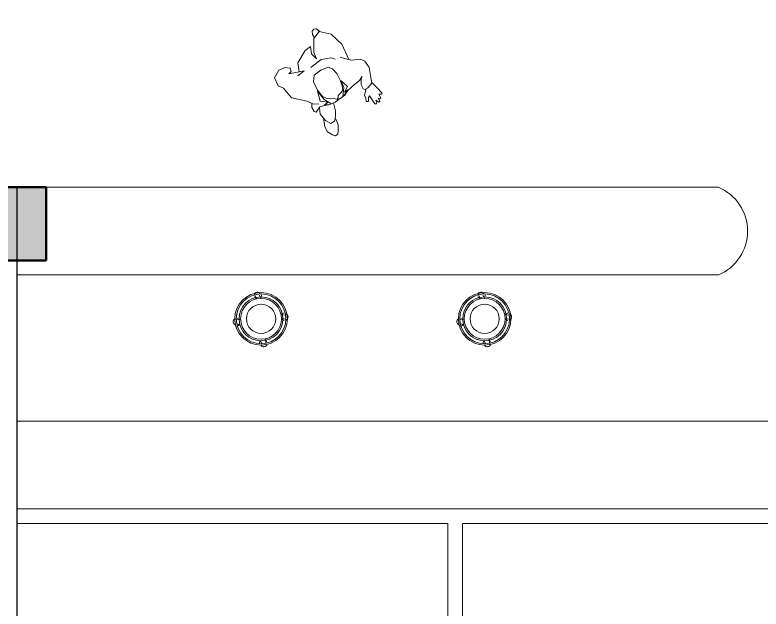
# Model space of a CAD drawing. Header units: millimetres. Extents: x 2508 to 2607, y 837 to 997.
# Drawn here: x 2570.71 to 2575.82, y 855.34 to 859.4 of the extents above; entities that cross this region are included whole.
import ezdxf

# ---------------------------------------------------------------- set-up
doc = ezdxf.new("R2010")
doc.units = ezdxf.units.MM
for name, color, linetype, lineweight in [('COLUMNAS', 255, 'Continuous', 50), ('MOBILIARIO', 181, 'Continuous', 9), ('PAREDES', 7, 'Continuous', 50), ('PERSONAS', 151, 'Continuous', 0)]:
    doc.layers.add(name, color=color, linetype=linetype, lineweight=lineweight)
doc.layers.add('VENTANA', color=5, linetype='Continuous')

# ---------------------------------------------------------------- blocks, each defined once
blk = doc.blocks.new('tgyery4')
at = {"layer": 'PERSONAS'}
for points in [[(0.1524, 0.217), (0.1751, 0.2746), (0.1772, 0.3136), (0.1596, 0.3471), (0.1441, 0.3633), (0.125, 0.3615), (0.1098, 0.342), (0.0904, 0.3103), (0.0857, 0.2775), (0.0831, 0.2569)], [(-0.2019, 0.1969), (-0.1684, 0.2273), (-0.1648, 0.2513), (-0.1556, 0.2715), (-0.1703, 0.2807), (-0.1832, 0.2568), (-0.196, 0.2494), (-0.1997, 0.3157), (-0.2089, 0.323), (-0.2144, 0.3175), (-0.2181, 0.2973), (-0.2273, 0.3193), (-0.2365, 0.3175), (-0.2383, 0.2936), (-0.2456, 0.3046), (-0.2548, 0.3028), (-0.2567, 0.2733), (-0.2695, 0.2825), (-0.2787, 0.2807), (-0.2714, 0.2421), (-0.2565, 0.1804)], [(0.0405, 0.1647), (0.0576, 0.2181), (0.0742, 0.2457), (0.0962, 0.2733), (0.1275, 0.2752), (0.1495, 0.2384), (0.1569, 0.1832), (0.1387, 0.1407)], [(-0.1617, -0.0806), (-0.1887, -0.0504), (-0.2162, -0.0229), (-0.2714, 0.0029), (-0.2916, 0.0305), (-0.2934, 0.0838), (-0.2732, 0.1335), (-0.2548, 0.185), (-0.2144, 0.1979), (-0.1905, 0.1961), (-0.1832, 0.1869), (-0.185, 0.1556), (-0.2052, 0.1225), (-0.2218, 0.1114), (-0.1923, 0.1243), (-0.1519, 0.1298), (-0.0876, 0.1427), (-0.0526, 0.1593), (0.027, 0.1661), (0.067, 0.162), (0.1091, 0.1464), (0.1348, 0.139), (0.1606, 0.1501), (0.1734, 0.1574), (0.1826, 0.1464), (0.1845, 0.1151), (0.1681, 0.0894)], [(-0.0379, 0.1593), (-0.0747, 0.1114), (-0.0821, 0.0618), (-0.1004, 0.1188), (-0.0618, 0.1409), (-0.0894, 0.139), (-0.0453, 0.1593)], [(0.0742, 0.1593), (0.0999, 0.1427), (0.0687, 0.1409), (0.1128, 0.1078), (0.0926, 0.0379), (0.0834, 0.1114), (0.0576, 0.1593)], [(0.1293, 0.1188), (0.1606, 0.1004), (0.1881, 0.0599), (0.2672, -0.0137), (0.2801, -0.0983), (0.304, -0.1314), (0.2966, -0.1921), (0.2451, -0.2197), (0.1973, -0.2142), (0.1716, -0.1921), (0.1771, -0.1682), (0.1992, -0.1627), (0.0981, -0.1277), (0.1532, -0.1204)], [(0.132, -0.1395), (0.1073, -0.1958), (0.0209, -0.2418), (-0.0251, -0.2473), (-0.0049, -0.2013), (-0.0159, -0.1535), (-0.0251, -0.2031), (-0.071, -0.2823), (-0.128, -0.3043), (-0.1887, -0.2473), (-0.2162, -0.1498), (-0.2024, -0.0367)], [(0.0485, -0.124), (-0.0398, -0.1332), (-0.1059, -0.1075), (-0.124, -0.0873)], [(-0.0784, -0.2851), (-0.0784, -0.3098), (-0.0876, -0.3319), (-0.1059, -0.3374), (-0.1225, -0.3301), (-0.1335, -0.2991)]]:
    blk.add_lwpolyline(points, dxfattribs=at)
blk.add_lwpolyline([(0.008, 0.1574), (0.0209, 0.139), (0.0448, 0.1298), (0.0668, 0.1114), (0.0815, 0.0875), (0.0889, 0.0323), (0.0834, -0.0302), (0.0558, -0.067), (-0.0012, -0.0725), (-0.0545, -0.0633), (-0.0747, -0.0376), (-0.0839, 0.0047), (-0.0802, 0.0544), (-0.071, 0.0949), (-0.0618, 0.1206), (-0.0416, 0.1317), (-0.0122, 0.1372), (-0.0049, 0.1519)], close=True, dxfattribs=at)
blk = doc.blocks.new('A$C645E06D5')
for p, q in [((-0.11, 0.09), (-0.12, 0.11)), ((-0.09, 0.11), (-0.1, 0.13)), ((0.09, 0.11), (0.11, 0.13)), ((0.12, 0.09), (0.13, 0.11)), ((-0.11, -0.09), (-0.12, -0.11)), ((0.12, -0.09), (0.13, -0.11)), ((-0.09, -0.11), (-0.1, -0.13)), ((0.09, -0.11), (0.11, -0.13))]:
    blk.add_line(p, q)
for radius in [0.18, 0.17, 0.15, 0.14, 0.1]:
    blk.add_circle((0, 0), radius)
for centre, radius, start, end in [((-0.11, 0.12), 0.0224, 63.4349, 206.5651), ((-0.11, 0.12), 0.0224, 333.4349, 26.5651), ((0.12, 0.12), 0.0224, 153.4349, 206.5651), ((0.12, 0.12), 0.0224, 333.4349, 116.5651), ((-0.11, 0.12), 0.0283, 225, 270), ((0.12, 0.12), 0.03, 270, 315), ((-0.11, -0.12), 0.0283, 90, 135), ((0.12, -0.12), 0.03, 45, 90), ((-0.11, -0.12), 0.0224, 153.4349, 296.5651), ((-0.11, -0.12), 0.0224, 333.4349, 26.5651), ((0.12, -0.12), 0.0224, 153.4349, 206.5651), ((0.12, -0.12), 0.0224, 243.4349, 26.5651)]:
    blk.add_arc(centre, radius, start, end)

msp = doc.modelspace()

# ---------------------------------------------------------------- hatches: boundary and pattern name
at = {"layer": 'COLUMNAS'}
msp.add_hatch(color=256, dxfattribs=at).paths.add_polyline_path([(2570.9239, 858.2243), (2570.9239, 857.7243), (2570.5239, 857.7243), (2570.5239, 858.2243)])

# ---------------------------------------------------------------- linework, layer by layer
msp.add_lwpolyline([(2570.9239, 858.2243), (2570.9239, 857.7243), (2570.5239, 857.7243), (2570.5239, 858.2243), (2570.9239, 858.2243)], dxfattribs=at)
at = {"layer": 'MOBILIARIO'}
for p, q in [((2575.5239, 858.2243), (2570.7239, 858.2243)), ((2575.5239, 857.6243), (2570.7239, 857.6243)), ((2575.5239, 857.6243), (2570.7239, 857.6243)), ((2575.5239, 857.6243), (2570.7239, 857.6243)), ((2575.5239, 857.6243), (2570.7239, 857.6243)), ((2576.7239, 856.6243), (2570.7239, 856.6243))]:
    msp.add_line(p, q, dxfattribs=at)
msp.add_arc((2575.3985, 857.9243), 0.3252, 292.6874, 67.3126, dxfattribs=at)
at = {"layer": 'PAREDES', "lineweight": 0}
msp.add_lwpolyline([(2573.6739, 855.9243), (2573.6739, 853.8243), (2571.7239, 853.8243), (2571.7239, 853.7243), (2575.7239, 853.7243), (2575.7239, 853.8243), (2573.7739, 853.8243), (2573.7739, 855.9243), (2576.7239, 855.9243), (2576.7239, 856.0243), (2570.7239, 856.0243), (2570.7239, 855.9243), (2573.6739, 855.9243)], dxfattribs=at)
at = {"layer": 'VENTANA'}
msp.add_lwpolyline([(2570.7239, 851.6243), (2567.4739, 851.6243), (2567.4739, 858.2243), (2570.7239, 858.2243)], close=True, dxfattribs=at)

# ---------------------------------------------------------------- block references
at = {"color": 251, "lineweight": 18, "rotation": 211.1018751757425}
msp.add_blockref('tgyery4', (2572.8402, 858.9626), dxfattribs=at)
at = {"layer": 'MOBILIARIO', "color": 7, "xscale": -1, "rotation": 51.51789228362659}
for p in [(2572.395, 857.3242), (2573.925, 857.3242)]:
    msp.add_blockref('A$C645E06D5', p, dxfattribs=at)

doc.saveas('drawing.dxf')
